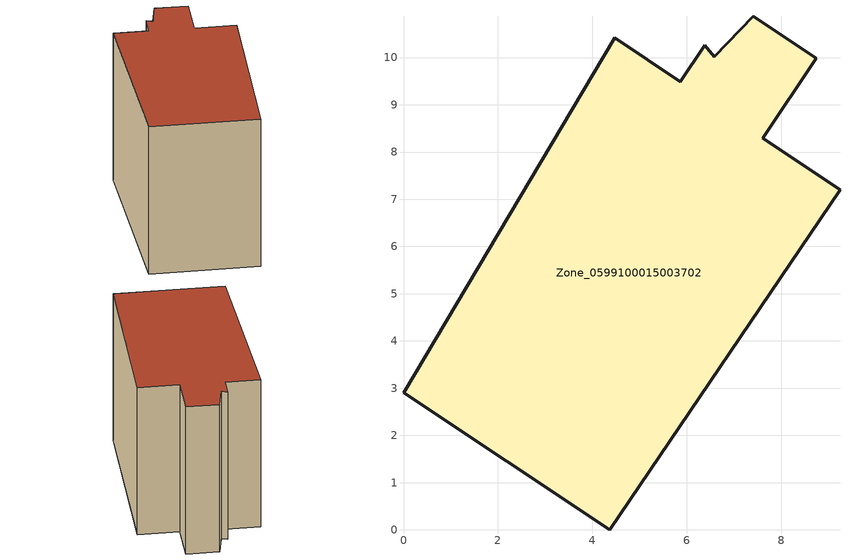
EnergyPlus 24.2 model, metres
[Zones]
Zone_0599100015003702
 floor ground (C_G): 7.41,10.88 8.74,9.99 7.6,8.29 9.24,7.2 4.36,0 0,2.9 4.47,10.42 5.86,9.49 6.37,10.26 6.58,10.02 z0.92
 wall outside (C_F): 7.6,8.29 8.74,9.99 7.41,10.88 6.58,10.02 6.37,10.26 5.86,9.49 4.47,10.42 0,2.9 4.36,0 9.24,7.2 7.6,8.29 z0.92:8.79
 roof outside (C_R): 8.74,9.99 7.41,10.88 6.58,10.02 6.37,10.26 5.86,9.49 4.47,10.42 0,2.9 4.36,0 9.24,7.2 7.6,8.29 z8.79
[BUILDING]
Pand.0599100015003702: North Axis=0; Terrain=City; Loads Convergence Tolerance Value=0.04; Temperature Convergence Tolerance Value=0.4; Solar Distribution=FullExterior; Maximum Number of Warmup Days=25; Minimum Number of Warmup Days=1
[Site:Location]
Rotterdam.The.Hague.AP_ZH_NLD Design_Conditions: Latitude=51.96; Longitude=4.45; Time Zone=1; Elevation=-4.5
[SITE:GROUNDTEMPERATURE:BUILDINGSURFACE]
18, 18, 18, 18, 18, 18, 18, 18, 18, 18, 18, 18
[MATERIAL] Thermal Absorptance=0.9; Solar Absorptance=0.7; Visible Absorptance=0.7
Name | Roughness | Thickness | Conductivity | Density | Specific Heat
G.TI.1965-1974 | MediumSmooth | 0.15 | 0.882353 | 540 | 1210
F.TI.1965-1974 | Rough | 0.3 | 0.697674 | 1920 | 840
R.TI.1965-1974 | MediumRough | 0.2 | 0.232558 | 1500 | 1000
[CONSTRUCTION]
C_G: G.TI.1965-1974
C_F: F.TI.1965-1974
C_R: R.TI.1965-1974
[ZONE]
Zone_0599100015003702: Type=1; Multiplier=1; Ceiling Height=Autocalculate; Volume=Autocalculate; Floor Area=autocalculate; Part of Total Floor Area=Yes
[ZONEINFILTRATION:DESIGNFLOWRATE]
Infil_Zone_0599100015003702: Zone or ZoneList or Space or SpaceList=Zone_0599100015003702; Schedule=AlwaysOn; Design Flow Rate Calculation Method=Flow/Area; Flow Rate per Floor Area=0.003; Constant Term Coefficient=1; Temperature Term Coefficient=0; Velocity Term Coefficient=0; Velocity Squared Term Coefficient=0
[HVACTEMPLATE:ZONE:IDEALLOADSAIRSYSTEM]
Zone_0599100015003702: Maximum Heating Supply Air Temperature=50; Minimum Cooling Supply Air Temperature=13; Maximum Heating Supply Air Humidity Ratio=0.0156; Minimum Cooling Supply Air Humidity Ratio=0.0077; Heating Limit=NoLimit; Cooling Limit=NoLimit; Dehumidification Control Type=ConstantSensibleHeatRatio; Cooling Sensible Heat Ratio=0.7; Dehumidification Setpoint=60; Humidification Control Type=None; Humidification Setpoint=30; Outdoor Air Method=None; Outdoor Air Flow Rate per Person=0.00944; Outdoor Air Flow Rate per Zone Floor Area=0; Outdoor Air Flow Rate per Zone=0; Demand Controlled Ventilation Type=None; Outdoor Air Economizer Type=NoEconomizer; Heat Recovery Type=None; Sensible Heat Recovery Effectiveness=0.7; Latent Heat Recovery Effectiveness=0.65
[ZONECONTROL:THERMOSTAT]
ThermostatControl_Zone_0599100015003702: Zone or ZoneList=Zone_0599100015003702; Control Type Schedule=DualSetpointControlType; Control 1=Thermostat_Zone_0599100015003702; Temperature Difference Between Cutout And Setpoint=0
[THERMOSTATSETPOINT:DUALSETPOINT]
Thermostat_Zone_0599100015003702: Heating Setpoint Temperature Schedule=HeatingSetpoint_Zone_0599100015003702; Cooling Setpoint Temperature Schedule=CoolingSetpoint_Zone_0599100015003702
[SCHEDULE:COMPACT]
HeatingSetpoint_Zone_0599100015003702: Through: 12/31, For: AllDays, Until: 24:00, 21
CoolingSetpoint_Zone_0599100015003702: Through: 12/31, For: AllDays, Until: 24:00, 24
DualSetpointControlType: Through: 12/31, For: AllDays, Until: 24:00, 4
AlwaysOn: Through: 12/31, For: AllDays, Until: 24:00, 1
